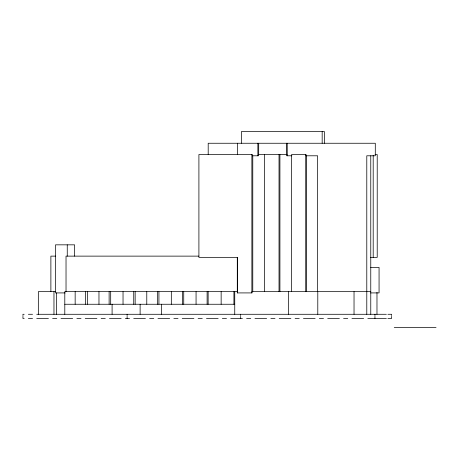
<?xml version="1.0" encoding="UTF-8"?>
<svg xmlns="http://www.w3.org/2000/svg" width="459" height="459" viewBox="0 0 459 459"><rect width="100%" height="100%" fill="white"/><g stroke="black" fill="none" stroke-linecap="round" stroke-linejoin="round"><path stroke-width="0.69" d="M287.024 154.54L258.377 154.54L258.377 155.79L252.266 155.79L252.266 154.54L198.908 154.54L198.908 257.379L237.745 257.379M375.072 154.54L377.218 154.54L377.218 257.379L370.579 257.379M291.89 155.79L286.909 155.79L286.909 143.254M55.665 256.128L50.88 256.128L50.88 291.66M198.908 256.128L66.027 256.128L66.027 291.66M370.706 267.413L379.065 267.413L379.065 292.917L370.539 292.917M55.665 291.66L38.338 291.66L38.338 314.283M237.745 291.66L64.794 291.66L64.794 304.254L234.744 304.254M370.769 291.66L251.939 291.66L251.939 292.917L237.292 292.917L237.292 257.379M65.184 292.917L55.528 292.917L55.528 244.836L74.605 244.836L74.605 256.128M24.189 314.283L22.95 314.283L22.95 315.54M28.366 314.283L32.549 314.283M36.726 314.283L386.375 314.283M387.889 314.283L391.607 314.283L391.607 315.54M24.189 318.466L22.95 318.466L22.95 316.377M28.366 318.466L32.549 318.466M36.726 318.466L48.436 318.466M52.613 318.466L56.796 318.466M60.978 318.466L72.683 318.466M76.86 318.466L81.042 318.466M85.225 318.466L96.929 318.466M101.106 318.466L105.289 318.466M109.472 318.466L121.176 318.466M125.353 318.466L129.536 318.466M133.718 318.466L145.423 318.466M149.6 318.466L153.782 318.466M157.965 318.466L169.669 318.466M173.852 318.466L178.029 318.466M182.212 318.466L193.916 318.466M198.099 318.466L202.276 318.466M206.458 318.466L218.163 318.466M222.345 318.466L226.522 318.466M230.705 318.466L242.409 318.466M246.592 318.466L250.769 318.466M254.952 318.466L266.656 318.466M270.839 318.466L275.016 318.466M279.198 318.466L290.903 318.466M295.085 318.466L299.262 318.466M303.445 318.466L315.149 318.466M319.332 318.466L323.509 318.466M327.692 318.466L339.396 318.466M343.579 318.466L347.761 318.466M351.938 318.466L363.643 318.466M367.825 318.466L386.375 318.466M387.889 318.466L391.607 318.466L391.607 316.377M394.247 327.456L436.05 327.456M376.977 292.366L376.977 314.283M374.951 314.283L374.951 315.54M374.951 316.377L374.951 318.466M373.196 155.251L373.196 257.379M370.769 155.79L370.769 314.283M366.787 314.283L366.787 155.79L375.296 155.79L375.296 143.254L208.197 143.254L208.197 154.54M354.032 291.66L354.032 314.283M324.381 143.254L324.381 131.544L241.428 131.544L241.428 143.254M322.172 131.544L322.172 143.254M317.789 291.66L317.789 314.283M317.645 291.66L317.645 155.79L306.027 155.79L306.027 154.54L291.585 154.54L291.585 291.66M306.606 155.79L306.606 291.66M305.723 154.54L305.723 291.66M288.516 291.66L288.516 314.283M286.961 143.254L287.013 155.79M279.921 154.54L279.921 291.66M279.026 154.54L279.026 291.66M264.459 154.54L264.459 291.66M258.692 143.254L258.692 154.54M257.866 143.254L257.866 155.79M252.777 155.79L252.777 291.66M251.876 154.54L251.876 292.917M240.677 314.283L240.677 315.54M240.677 316.377L240.677 318.466M237.624 143.254L237.624 154.54M237.383 257.379L237.383 292.917M234.744 291.66L234.744 314.283M233.924 291.66L233.924 304.254M221.146 291.66L221.146 304.254M208.139 291.66L208.139 304.254M207.112 291.66L207.112 304.254M196.062 291.66L196.062 304.254M183.732 291.66L183.732 304.254M182.55 291.66L182.55 304.254M171.322 291.66L171.322 304.254M161.344 304.254L161.344 314.283M158.929 291.66L158.929 304.254M157.667 291.66L157.667 304.254M146.777 291.66L146.777 304.254M140.121 304.254L140.121 314.283M135.153 291.66L135.153 304.254M133.735 291.66L133.735 304.254M127.114 314.283L127.114 315.54M127.114 316.377L127.114 318.466M123.035 291.66L123.035 304.254M112.094 304.254L112.094 314.283M110.688 291.66L110.688 304.254M109.122 291.66L109.122 304.254M98.966 291.66L98.966 304.254M87.348 291.66L87.348 304.254M85.632 291.66L85.632 304.254M75.156 291.66L75.156 304.254M67.255 244.836L67.255 256.128M64.799 304.254L64.799 314.283M56.348 292.917L56.348 314.283M53.967 291.66L53.967 314.283"/></g></svg>
